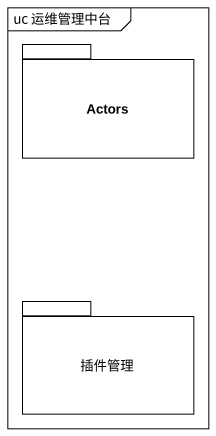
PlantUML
@startuml
mainframe uc 运维管理中台
package Actors {
}
package 插件管理 {
}
@enduml
